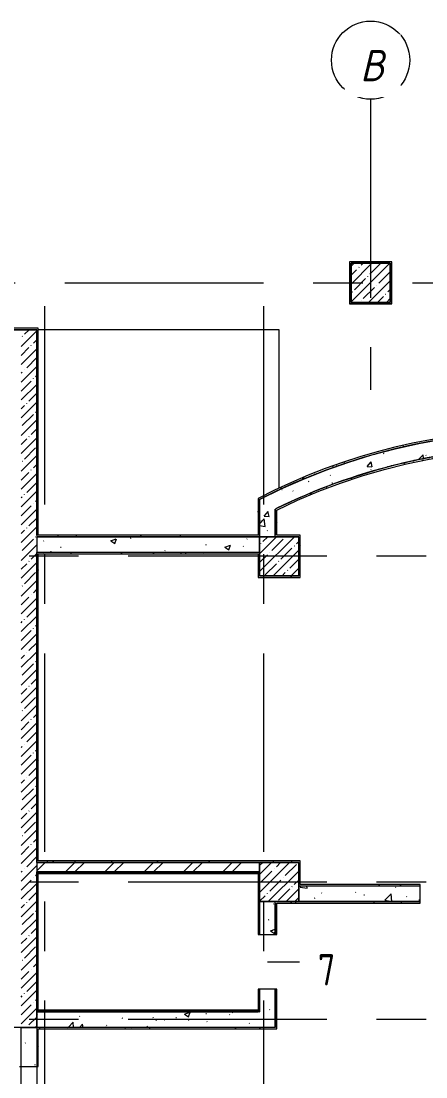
# Model space of a CAD drawing. Header units: metres. Extents: x 50 to 891, y -1294 to 247.
# Drawn here: x 381.4 to 407.3, y -1118.6 to -1051 of the extents above; entities that cross this region are included whole.
import ezdxf

# ---------------------------------------------------------------- set-up
doc = ezdxf.new("R2010")
doc.units = ezdxf.units.M
doc.linetypes.add('Линия сетки', pattern=[22.225, 12.7, -3.175, 3.175, -3.175])
doc.layers.add('S-GRID-IDEN', color=9, linetype='Continuous', lineweight=9)
doc.layers.add('ПЛАН', color=8, linetype='Continuous')
doc.styles.add('ISOCPEUR', font='isocpeur.ttf', dxfattribs={"width": 0.8, "height": 200})
doc.styles.add('ISOCPEUR_I', font='isocpeui.ttf', dxfattribs={"width": 0.9, "height": 350})
pattern_1 = [(45, (467.42775, -1464.79405), (-0.5702463, 0.5702463), []), (45, (467.998, -1464.79405), (-0.5702463, 0.5702463), [1.008065, -0.201615, 0.016765, -0.18485])]
pattern_2 = [(50, (467.4277, -1464.794), (3.643683, -0.31878), [0.381, -4.191]), (355, (467.4277, -1464.794), (-0.704858, 3.821138), [0.3048, -3.3528]), (100.451, (467.7314, -1464.8206), (2.93885, 3.502334), [0.3238, -3.5618]), (46.184, (467.4277, -1463.778), (5.42158, -0.840855), [0.5715, -6.2865]), (96.636, (467.8795, -1463.848), (4.74805, 4.94855), [0.4857, -5.3427]), (351.184, (467.428, -1463.778), (4.7481, 4.948506), [0.4572, -5.0292]), (21, (467.9357, -1464.032), (3.03229, -2.045303), [0.381, -4.191]), (326, (467.9357, -1464.032), (1.23604, 3.683765), [0.3048, -3.3528]), (71.451, (468.1884, -1464.2025), (4.26834, 1.638427), [0.3238, -3.5618]), (37.5, (467.4277, -1464.794), (0.0617735, 1.6911006), [0.03353, -3.27863, 0.03353, -3.37007, -3.3655]), (37.5, (467.4277, -1464.794), (0.0617735, 1.6911006), [-6.71576, 0.03353, -3.33197]), (7.5, (467.4277, -1464.794), (1.336394, 2.003611), [0.03353, -1.90703, 0.03353, -3.20243, -1.2827]), (7.5, (467.4277, -1464.794), (1.336394, 2.003611), [-5.17652, 0.03353, -1.24917]), (327.5, (466.2949, -1464.794), (2.7118167, -0.1145767), [0.03353, -1.23647, 0.03353, -9.18667]), (327.5, (466.2949, -1464.794), (2.7118167, -0.1145767), [-1.30353, -3.92887, 0.03353, -5.22427]), (317.5, (465.787, -1464.794), (2.962585, 0.508536), [0.03353, -1.61747, 0.03353, -2.59791, -3.7338]), (317.5, (465.787, -1464.794), (2.962585, 0.508536), [-4.28244, 0.03353, -3.70027])]
pattern_3 = [(0, (467.42775, -1464.79405), (2.032, 0.508), [0.16764, -1.35636, 0.16764, -1.35636, -8.128]), (0, (467.42775, -1464.79405), (2.032, 0.508), [-3.048, 0.16764, -2.88036, 0.16764, -1.35636, -3.556]), (0, (467.42775, -1464.79405), (2.032, 0.508), [-7.62, 0.16764, -0.84836, 0.16764, -2.37236]), (120, (468.18975, -1464.54005), (-1.4559409, 1.5057636), [0.16764, -1.35636, 0.16764, -9.48436]), (120, (468.18975, -1464.54005), (-1.4559409, 1.5057636), [-1.69164, -1.35636, 0.16764, -2.88036, -5.08]), (120, (468.18975, -1464.54005), (-1.4559409, 1.5057636), [-6.096, 0.16764, -1.35636, 0.16764, -3.38836]), (120, (468.18975, -1464.54005), (-1.4559409, 1.5057636), [-7.78764, -0.84836, 0.16764, -2.37236]), (240, (468.44375, -1463.52405), (-0.5760591, -2.0137636), [0.16764, -1.35636, 0.16764, -9.48436]), (240, (468.44375, -1463.52405), (-0.5760591, -2.0137636), [-1.69164, -1.35636, 0.16764, -2.88036, -5.08]), (240, (468.44375, -1463.52405), (-0.5760591, -2.0137636), [-6.096, 0.16764, -1.35636, 0.16764, -3.38836]), (240, (468.44375, -1463.52405), (-0.5760591, -2.0137636), [-7.78764, -0.84836, 0.16764, -2.37236])]
pattern_4 = [(0, (467.4277, -1464.794), (0, 1.2), []), (90, (467.4277, -1464.794), (-1.2, 0), [])]

# ---------------------------------------------------------------- blocks, each defined once
blk = doc.blocks.new('Ось сетки - Заголовок сетки - Окружность 5 мм-84278--1В')
at = {"layer": 'S-GRID-IDEN'}
blk.add_circle((0, 0), 5, dxfattribs=at)

msp = doc.modelspace()

# ---------------------------------------------------------------- hatches: boundary and pattern name
at = {"layer": 'ПЛАН', "lineweight": 13}
h = msp.add_hatch(dxfattribs=at)
h.set_pattern_fill('FP_5', color=8, scale=0.005, style=0, pattern_type=2)
h.set_pattern_definition(pattern_3)
h.paths.add_polyline_path([(402.395, -1066.494), (405.095, -1066.494), (405.095, -1066.394), (402.395, -1066.394)])
h = msp.add_hatch(dxfattribs=at)
h.set_pattern_fill('FP_5', color=8, scale=0.005, style=0, pattern_type=2)
h.set_pattern_definition(pattern_3)
h.paths.add_polyline_path([(402.395, -1069.094), (402.495, -1069.094), (402.495, -1066.494), (402.395, -1066.494), (402.395, -1068.478)])
h = msp.add_hatch(dxfattribs=at)
h.set_pattern_fill('FP_1', color=8, scale=0.005, style=0, pattern_type=2)
h.set_pattern_definition(pattern_1)
h.paths.add_polyline_path([(402.495, -1068.994), (404.995, -1068.994), (404.995, -1066.494), (402.495, -1066.494), (402.495, -1068.478)])
h = msp.add_hatch(dxfattribs=at)
h.set_pattern_fill('FP_5', color=8, scale=0.005, style=0, pattern_type=2)
h.set_pattern_definition(pattern_3)
h.paths.add_polyline_path([(404.995, -1068.994), (405.095, -1068.994), (405.095, -1066.494), (404.995, -1066.494), (404.995, -1068.478)])
h = msp.add_hatch(dxfattribs=at)
h.set_pattern_fill('FP_5', color=8, scale=0.005, style=0, pattern_type=2)
h.set_pattern_definition(pattern_3)
h.paths.add_polyline_path([(402.495, -1069.094), (405.095, -1069.094), (405.095, -1068.994), (402.495, -1068.994)])
h = msp.add_hatch(dxfattribs=at)
h.set_pattern_fill('FP_5', color=8, scale=0.005, style=0, pattern_type=2)
h.set_pattern_definition(pattern_3)
h.paths.add_polyline_path([(347.795, -1070.744), (382.495, -1070.744), (382.495, -1070.644), (347.795, -1070.644)])
h = msp.add_hatch(dxfattribs=at)
h.set_pattern_fill('FP_1', color=8, scale=0.005, style=0, pattern_type=2)
h.set_pattern_definition(pattern_1)
h.paths.add_polyline_path([(382.395, -1115.394), (382.395, -1070.744), (381.395, -1070.744), (381.395, -1115.394), (381.867, -1115.394)])
h = msp.add_hatch(dxfattribs=at)
h.set_pattern_fill('FP_5', color=8, scale=0.005, style=0, pattern_type=2)
h.set_pattern_definition(pattern_3)
h.paths.add_polyline_path([(382.395, -1083.894), (382.495, -1083.894), (382.495, -1070.744), (382.395, -1070.744), (382.395, -1081.96)])
h = msp.add_hatch(dxfattribs=at)
h.set_pattern_fill('FP_5', color=8, scale=0.005, style=0, pattern_type=2)
h.set_pattern_definition(pattern_3)
h.paths.add_polyline_path([(396.545, -1081.658), (396.645, -1081.607), (398.034, -1080.925), (399.448, -1080.299), (400.885, -1079.729), (402.344, -1079.216), (403.822, -1078.761), (405.353, -1078.356), (406.826, -1078.027), (408.347, -1077.749), (409.878, -1077.532), (411.416, -1077.374), (412.959, -1077.278), (414.505, -1077.242), (416.052, -1077.267), (417.596, -1077.353), (419.135, -1077.5), (420.667, -1077.707), (422.191, -1077.974), (423.702, -1078.301), (425.199, -1078.687), (426.68, -1079.132), (428.143, -1079.635), (429.584, -1080.195), (431.002, -1080.811), (432.395, -1081.483), (432.395, -1081.371), (430.998, -1080.699), (429.574, -1080.083), (428.128, -1079.523), (426.661, -1079.021), (425.175, -1078.577), (423.621, -1078.18), (422.157, -1077.866), (420.629, -1077.6), (419.092, -1077.394), (417.548, -1077.249), (416, -1077.165), (414.449, -1077.142), (412.899, -1077.18), (411.351, -1077.28), (409.809, -1077.439), (408.274, -1077.66), (406.749, -1077.941), (405.236, -1078.282), (403.738, -1078.681), (402.256, -1079.14), (400.794, -1079.657), (399.353, -1080.23), (397.936, -1080.86), (396.545, -1081.546)])
h = msp.add_hatch(dxfattribs=at)
h.set_pattern_fill('FP_4', color=8, scale=0.005, style=0, pattern_type=2)
h.set_pattern_definition(pattern_2)
h.paths.add_polyline_path([(396.645, -1082.736), (397.144, -1082.475), (397.745, -1082.172), (398.973, -1081.595), (400.22, -1081.062), (401.485, -1080.574), (402.767, -1080.13), (404.064, -1079.733), (405.374, -1079.381), (406.695, -1079.076), (408.027, -1078.818), (409.367, -1078.608), (410.713, -1078.445), (412.064, -1078.33), (413.419, -1078.263), (414.119, -1078.247), (415.493, -1078.253), (416.866, -1078.309), (418.236, -1078.414), (419.602, -1078.568), (421.011, -1078.78), (422.312, -1079.022), (423.653, -1079.322), (424.982, -1079.67), (426.298, -1080.065), (427.599, -1080.508), (428.883, -1080.996), (430.149, -1081.531), (431.45, -1082.138), (431.897, -1082.36), (432.395, -1082.616), (432.395, -1081.491), (431.003, -1080.819), (429.585, -1080.202), (428.143, -1079.641), (426.681, -1079.138), (425.2, -1078.692), (423.621, -1078.288), (422.192, -1077.978), (420.669, -1077.71), (419.136, -1077.503), (417.597, -1077.356), (416.053, -1077.269), (414.506, -1077.244), (412.96, -1077.279), (411.417, -1077.376), (409.879, -1077.533), (408.347, -1077.75), (406.826, -1078.028), (405.317, -1078.365), (403.822, -1078.762), (402.211, -1079.263), (400.885, -1079.729), (399.448, -1080.299), (398.034, -1080.925), (396.645, -1081.607), (396.645, -1081.96)])
h = msp.add_hatch(dxfattribs=at)
h.set_pattern_fill('FP_5', color=8, scale=0.005, style=0, pattern_type=2)
h.set_pattern_definition(pattern_3)
h.paths.add_polyline_path([(397.745, -1082.284), (399.077, -1081.66), (400.432, -1081.087), (401.808, -1080.567), (403.202, -1080.1), (404.614, -1079.687), (406.04, -1079.328), (407.479, -1079.025), (408.928, -1078.776), (410.386, -1078.584), (411.851, -1078.447), (413.419, -1078.363), (413.419, -1078.263), (411.942, -1078.34), (410.468, -1078.474), (409.001, -1078.664), (407.542, -1078.911), (406.094, -1079.213), (404.659, -1079.571), (403.238, -1079.984), (401.834, -1080.452), (400.45, -1080.973), (399.086, -1081.546), (397.745, -1082.172)])
h = msp.add_hatch(dxfattribs=at)
h.set_pattern_fill('FP_5', color=8, scale=0.005, style=0, pattern_type=2)
h.set_pattern_definition(pattern_3)
h.paths.add_polyline_path([(396.545, -1083.994), (396.645, -1083.994), (396.645, -1081.607), (396.545, -1081.658), (396.545, -1083.894)])
h = msp.add_hatch(dxfattribs=at)
h.set_pattern_fill('FP_4', color=8, scale=0.005, style=0, pattern_type=2)
h.set_pattern_definition(pattern_2)
h.paths.add_polyline_path([(396.645, -1083.994), (397.645, -1083.994), (397.645, -1082.222), (397.144, -1082.475), (396.645, -1082.736)])
h = msp.add_hatch(dxfattribs=at)
h.set_pattern_fill('FP_5', color=8, scale=0.005, style=0, pattern_type=2)
h.set_pattern_definition(pattern_3)
h.paths.add_polyline_path([(397.645, -1083.894), (397.745, -1083.894), (397.745, -1082.172), (397.645, -1082.222), (397.645, -1083.308)])
h = msp.add_hatch(dxfattribs=at)
h.set_pattern_fill('FP_5', color=8, scale=0.005, style=0, pattern_type=2)
h.set_pattern_definition(pattern_3)
h.paths.add_polyline_path([(382.395, -1083.994), (396.545, -1083.994), (396.545, -1083.894), (382.395, -1083.894)])
h = msp.add_hatch(dxfattribs=at)
h.set_pattern_fill('FP_4', color=8, scale=0.005, style=0, pattern_type=2)
h.set_pattern_definition(pattern_2)
h.paths.add_polyline_path([(396.645, -1084.994), (396.645, -1083.994), (382.395, -1083.994), (382.395, -1084.994), (394.915, -1084.994)])
h = msp.add_hatch(dxfattribs=at)
h.set_pattern_fill('FP_1', color=8, scale=0.005, style=0, pattern_type=2)
h.set_pattern_definition(pattern_1)
h.paths.add_polyline_path([(396.645, -1086.494), (399.145, -1086.494), (399.145, -1083.994), (396.645, -1083.994), (396.645, -1084.656)])
h = msp.add_hatch(dxfattribs=at)
h.set_pattern_fill('FP_5', color=8, scale=0.005, style=0, pattern_type=2)
h.set_pattern_definition(pattern_3)
h.paths.add_polyline_path([(399.245, -1086.494), (399.245, -1083.894), (399.145, -1083.894), (399.145, -1086.494)])
h = msp.add_hatch(dxfattribs=at)
h.set_pattern_fill('FP_5', color=8, scale=0.005, style=0, pattern_type=2)
h.set_pattern_definition(pattern_3)
h.paths.add_polyline_path([(396.645, -1085.094), (396.645, -1084.994), (382.395, -1084.994), (382.395, -1085.094), (396.545, -1085.094)])
h = msp.add_hatch(dxfattribs=at)
h.set_pattern_fill('FP_5', color=8, scale=0.005, style=0, pattern_type=2)
h.set_pattern_definition(pattern_3)
h.paths.add_polyline_path([(382.395, -1104.744), (382.495, -1104.744), (382.495, -1085.094), (382.395, -1085.094), (382.395, -1103.531)])
h = msp.add_hatch(dxfattribs=at)
h.set_pattern_fill('FP_5', color=8, scale=0.005, style=0, pattern_type=2)
h.set_pattern_definition(pattern_3)
h.paths.add_polyline_path([(397.525, -1086.594), (399.245, -1086.594), (399.245, -1086.494), (396.645, -1086.494), (396.645, -1086.594)])
h = msp.add_hatch(dxfattribs=at)
h.set_pattern_fill('FP_5', color=8, scale=0.005, style=0, pattern_type=2)
h.set_pattern_definition(pattern_3)
h.paths.add_polyline_path([(399.145, -1104.844), (399.145, -1104.744), (382.395, -1104.744), (382.395, -1104.844), (397.525, -1104.844)])
h = msp.add_hatch(dxfattribs=at)
h.set_pattern_fill('FP_3', color=8, scale=0.005, style=0, pattern_type=2)
h.set_pattern_definition([(45, (467.4277, -1464.794), (-1.257236, 1.257236), []), (45, (467.4277, -1462.889), (-1.257236, 1.257236), [])])
h.paths.add_polyline_path([(396.645, -1105.444), (396.645, -1104.844), (382.395, -1104.844), (382.395, -1105.444), (394.915, -1105.444)])
h = msp.add_hatch(dxfattribs=at)
h.set_pattern_fill('FP_1', color=8, scale=0.005, style=0, pattern_type=2)
h.set_pattern_definition(pattern_1)
h.paths.add_polyline_path([(396.645, -1107.344), (399.145, -1107.344), (399.145, -1104.844), (396.645, -1104.844), (396.645, -1106.227)])
h = msp.add_hatch(dxfattribs=at)
h.set_pattern_fill('FP_5', color=8, scale=0.005, style=0, pattern_type=2)
h.set_pattern_definition(pattern_3)
h.paths.add_polyline_path([(396.595, -1105.494), (396.645, -1105.494), (396.645, -1105.444), (382.395, -1105.444), (382.395, -1105.494), (394.915, -1105.494)])
h = msp.add_hatch(dxfattribs=at)
h.set_pattern_fill('FP_5', color=8, scale=0.005, style=0, pattern_type=2)
h.set_pattern_definition(pattern_3)
h.paths.add_polyline_path([(382.395, -1114.344), (382.445, -1114.344), (382.445, -1105.494), (382.395, -1105.494), (382.395, -1114.317)])
h = msp.add_hatch(dxfattribs=at)
h.set_pattern_fill('FP_6', color=8, scale=0.005, style=0, pattern_type=2)
h.set_pattern_definition(pattern_4)
h.paths.add_polyline_path([(396.595, -1105.544), (396.595, -1105.494), (382.445, -1105.494), (382.445, -1105.544), (396.545, -1105.544)])
h = msp.add_hatch(dxfattribs=at)
h.set_pattern_fill('FP_6', color=8, scale=0.005, style=0, pattern_type=2)
h.set_pattern_definition(pattern_4)
h.paths.add_polyline_path([(382.495, -1114.294), (382.495, -1105.544), (382.445, -1105.544), (382.445, -1114.294)])
h = msp.add_hatch(dxfattribs=at)
h.set_pattern_fill('FP_6', color=8, scale=0.005, style=0, pattern_type=2)
h.set_pattern_definition(pattern_4)
h.paths.add_polyline_path([(396.545, -1114.344), (396.595, -1114.344), (396.595, -1112.944), (396.545, -1112.944), (396.545, -1114.317)])
h.paths.add_polyline_path([(396.545, -1109.444), (396.595, -1109.444), (396.595, -1105.544), (396.545, -1105.544), (396.545, -1108.924)])
h = msp.add_hatch(dxfattribs=at)
h.set_pattern_fill('FP_5', color=8, scale=0.005, style=0, pattern_type=2)
h.set_pattern_definition(pattern_3)
h.paths.add_polyline_path([(413.045, -1106.344), (413.045, -1106.244), (411.919, -1106.244), (411.919, -1106.344)])
h.paths.add_polyline_path([(406.919, -1106.344), (406.919, -1106.244), (399.145, -1106.244), (399.145, -1106.344), (405.353, -1106.344)])
h = msp.add_hatch(dxfattribs=at)
h.set_pattern_fill('FP_4', color=8, scale=0.005, style=0, pattern_type=2)
h.set_pattern_definition(pattern_2)
h.paths.add_polyline_path([(411.919, -1107.344), (413.145, -1107.344), (413.145, -1106.344), (411.919, -1106.344)])
h.paths.add_polyline_path([(405.353, -1107.344), (406.919, -1107.344), (406.919, -1106.344), (399.145, -1106.344), (399.145, -1107.344), (400.134, -1107.344)])
h = msp.add_hatch(dxfattribs=at)
h.set_pattern_fill('FP_4', color=8, scale=0.005, style=0, pattern_type=2)
h.set_pattern_definition(pattern_2)
h.paths.add_polyline_path([(396.645, -1114.394), (397.645, -1114.394), (397.645, -1112.944), (396.645, -1112.944), (396.645, -1114.317)])
h.paths.add_polyline_path([(397.645, -1109.444), (397.645, -1107.344), (396.645, -1107.344), (396.645, -1109.444)])
h = msp.add_hatch(dxfattribs=at)
h.set_pattern_fill('FP_5', color=8, scale=0.005, style=0, pattern_type=2)
h.set_pattern_definition(pattern_3)
h.paths.add_polyline_path([(431.295, -1107.444), (431.395, -1107.444), (431.395, -1107.344), (421.419, -1107.344), (421.419, -1107.444), (430.798, -1107.444)])
h.paths.add_polyline_path([(411.919, -1107.444), (416.419, -1107.444), (416.419, -1107.344), (411.919, -1107.344)])
h.paths.add_polyline_path([(406.919, -1107.444), (406.919, -1107.344), (397.645, -1107.344), (397.645, -1107.444), (405.353, -1107.444)])
h = msp.add_hatch(dxfattribs=at)
h.set_pattern_fill('FP_5', color=8, scale=0.005, style=0, pattern_type=2)
h.set_pattern_definition(pattern_3)
h.paths.add_polyline_path([(397.745, -1115.394), (397.745, -1112.944), (397.645, -1112.944), (397.645, -1115.394)])
h.paths.add_polyline_path([(397.745, -1109.444), (397.745, -1107.444), (397.645, -1107.444), (397.645, -1109.444)])
h = msp.add_hatch(dxfattribs=at)
h.set_pattern_fill('FP_5', color=8, scale=0.005, style=0, pattern_type=2)
h.set_pattern_definition(pattern_3)
h.paths.add_polyline_path([(382.395, -1114.394), (396.595, -1114.394), (396.595, -1114.344), (382.395, -1114.344)])
h = msp.add_hatch(dxfattribs=at)
h.set_pattern_fill('FP_4', color=8, scale=0.005, style=0, pattern_type=2)
h.set_pattern_definition(pattern_2)
h.paths.add_polyline_path([(397.645, -1115.394), (397.645, -1114.394), (382.396, -1114.394), (382.396, -1115.394), (394.915, -1115.394)])
h = msp.add_hatch(dxfattribs=at)
h.set_pattern_fill('FP_6', color=8, scale=0.005, style=0, pattern_type=2)
h.set_pattern_definition(pattern_4)
h.paths.add_polyline_path([(384.476, -1114.344), (396.545, -1114.344), (396.545, -1114.294), (382.445, -1114.294), (382.445, -1114.344)])
h = msp.add_hatch(dxfattribs=at)
h.set_pattern_fill('FP_4', color=8, scale=0.005, style=0, pattern_type=2)
h.set_pattern_definition(pattern_2)
h.paths.add_polyline_path([(381.395, -1123.844), (382.395, -1123.844), (382.395, -1122.894), (381.395, -1122.894)])
h.paths.add_polyline_path([(381.395, -1117.894), (382.395, -1117.894), (382.395, -1115.394), (381.395, -1115.394), (381.395, -1117.013)])
h = msp.add_hatch(dxfattribs=at)
h.set_pattern_fill('FP_5', color=8, scale=0.005, style=0, pattern_type=2)
h.set_pattern_definition(pattern_3)
h.paths.add_polyline_path([(382.495, -1123.744), (382.495, -1122.894), (382.395, -1122.894), (382.395, -1123.744)])
h.paths.add_polyline_path([(382.395, -1117.894), (382.495, -1117.894), (382.495, -1115.394), (382.395, -1115.394), (382.395, -1117.013)])
h = msp.add_hatch(dxfattribs=at)
h.set_pattern_fill('FP_5', color=8, scale=0.005, style=0, pattern_type=2)
h.set_pattern_definition(pattern_3)
h.paths.add_polyline_path([(397.745, -1115.494), (397.745, -1115.394), (382.495, -1115.394), (382.495, -1115.494), (394.915, -1115.494)])

# ---------------------------------------------------------------- linework, layer by layer
at = {"layer": 'ПЛАН', "color": 8, "lineweight": 13}
for p, q in [((405.095, -1066.394), (402.395, -1066.394)), ((402.395, -1066.394), (402.395, -1069.094)), ((404.995, -1066.494), (402.495, -1066.494)), ((402.495, -1066.494), (402.495, -1068.994)), ((402.495, -1066.494), (404.995, -1066.494)), ((402.495, -1068.994), (402.495, -1066.494)), ((404.995, -1068.994), (404.995, -1066.494)), ((404.995, -1066.494), (404.995, -1068.994)), ((405.095, -1069.094), (405.095, -1066.394)), ((402.395, -1069.094), (405.095, -1069.094)), ((402.495, -1068.994), (404.995, -1068.994)), ((404.995, -1068.994), (402.495, -1068.994)), ((382.495, -1070.644), (347.795, -1070.644)), ((382.395, -1070.744), (347.895, -1070.744)), ((347.895, -1070.744), (382.395, -1070.744)), ((382.395, -1083.894), (382.395, -1070.744)), ((382.395, -1070.744), (382.395, -1083.894)), ((382.495, -1083.894), (382.495, -1070.644)), ((397.895, -1070.744), (382.495, -1070.744)), ((397.895, -1080.88), (397.895, -1070.744)), ((402.913, -1079.034), (402.897, -1079.039)), ((396.545, -1081.546), (396.545, -1083.894)), ((396.645, -1081.607), (396.645, -1083.994)), ((396.645, -1083.994), (396.645, -1081.607)), ((397.645, -1083.994), (397.645, -1082.222)), ((397.645, -1082.222), (397.645, -1083.894)), ((397.745, -1083.894), (397.745, -1082.284)), ((382.395, -1083.894), (382.395, -1084.994)), ((396.645, -1083.994), (382.395, -1083.994)), ((382.395, -1083.994), (396.645, -1083.994)), ((396.545, -1083.894), (382.495, -1083.894)), ((396.645, -1084.994), (396.645, -1083.994)), ((399.145, -1083.994), (396.645, -1083.994)), ((396.645, -1083.994), (396.645, -1086.494)), ((396.645, -1083.994), (397.645, -1083.994)), ((397.645, -1083.994), (399.145, -1083.994)), ((399.245, -1083.894), (397.745, -1083.894)), ((399.145, -1086.494), (399.145, -1083.994)), ((399.145, -1083.994), (399.145, -1086.494)), ((399.245, -1086.594), (399.245, -1083.894)), ((382.395, -1104.844), (382.395, -1084.994)), ((396.645, -1084.994), (382.395, -1084.994)), ((382.395, -1084.994), (382.395, -1104.844)), ((396.645, -1086.494), (396.645, -1084.994)), ((382.495, -1085.094), (396.545, -1085.094)), ((382.495, -1104.744), (382.495, -1085.094)), ((396.545, -1085.094), (396.545, -1086.594)), ((396.545, -1086.594), (399.245, -1086.594)), ((396.645, -1086.494), (399.145, -1086.494)), ((399.145, -1086.494), (396.645, -1086.494)), ((396.645, -1104.844), (382.395, -1104.844)), ((382.395, -1104.844), (382.395, -1105.444)), ((382.395, -1104.844), (399.145, -1104.844)), ((399.245, -1104.744), (382.495, -1104.744)), ((399.145, -1104.844), (396.645, -1104.844)), ((396.645, -1104.844), (396.645, -1107.344)), ((396.645, -1107.344), (396.645, -1104.844)), ((399.145, -1106.344), (399.145, -1104.844)), ((399.145, -1104.844), (399.145, -1106.344)), ((399.245, -1106.244), (399.245, -1104.744)), ((382.395, -1115.394), (382.395, -1105.444)), ((396.645, -1105.444), (382.395, -1105.444)), ((382.395, -1105.444), (382.395, -1114.394)), ((396.595, -1105.494), (382.445, -1105.494)), ((382.445, -1105.494), (382.445, -1114.344)), ((382.495, -1105.544), (396.545, -1105.544)), ((382.495, -1114.294), (382.495, -1105.544)), ((396.545, -1105.544), (396.545, -1109.444)), ((396.595, -1109.444), (396.595, -1105.494)), ((399.145, -1107.344), (399.145, -1106.344)), ((399.145, -1106.344), (399.145, -1106.344)), ((399.145, -1106.344), (399.145, -1107.344)), ((399.145, -1106.344), (406.919, -1106.344)), ((406.919, -1106.244), (399.245, -1106.244)), ((406.919, -1107.344), (406.919, -1106.244)), ((396.645, -1107.344), (397.645, -1107.344)), ((396.645, -1107.344), (396.645, -1109.444)), ((397.645, -1107.344), (396.645, -1107.344)), ((396.645, -1109.444), (396.645, -1107.344)), ((397.645, -1107.344), (399.145, -1107.344)), ((397.645, -1109.444), (397.645, -1107.344)), ((399.145, -1107.344), (397.645, -1107.344)), ((399.145, -1107.344), (406.919, -1107.344)), ((406.919, -1107.344), (399.145, -1107.344)), ((406.919, -1107.444), (406.919, -1107.344)), ((397.645, -1107.444), (397.645, -1109.444)), ((397.745, -1107.444), (406.919, -1107.444)), ((397.745, -1109.444), (397.745, -1107.444)), ((396.545, -1109.444), (397.745, -1109.444)), ((397.145, -1111.194), (399.186, -1111.194)), ((396.545, -1112.944), (396.545, -1114.294)), ((397.745, -1112.944), (396.545, -1112.944)), ((396.595, -1114.344), (396.595, -1112.944)), ((396.645, -1112.944), (396.645, -1114.394)), ((396.645, -1114.394), (396.645, -1112.944)), ((397.645, -1114.394), (397.645, -1112.944)), ((397.645, -1112.944), (397.645, -1114.394)), ((397.745, -1115.494), (397.745, -1112.944)), ((382.395, -1114.394), (396.545, -1114.394)), ((382.396, -1114.394), (382.396, -1115.394)), ((382.445, -1114.344), (396.595, -1114.344)), ((396.545, -1114.294), (382.495, -1114.294)), ((396.595, -1114.394), (396.645, -1114.394)), ((397.645, -1115.394), (397.645, -1114.394)), ((397.645, -1114.394), (397.645, -1115.394)), ((381.395, -1115.394), (370.645, -1115.394)), ((381.395, -1115.394), (382.395, -1115.394)), ((382.395, -1115.394), (381.395, -1115.394)), ((381.395, -1115.494), (381.395, -1115.394)), ((382.395, -1115.394), (382.395, -1123.744)), ((382.395, -1115.394), (382.395, -1117.894)), ((397.645, -1115.394), (382.395, -1115.394)), ((381.395, -1122.894), (381.395, -1115.494)), ((382.495, -1117.894), (382.495, -1115.494)), ((382.495, -1115.494), (397.745, -1115.494)), ((381.295, -1117.894), (382.495, -1117.894))]:
    msp.add_line(p, q, dxfattribs=at)
at = {"layer": 'ПЛАН', "color": 8, "linetype": 'Линия сетки', "lineweight": 13}
for p, q in [((295.296, -1067.744), (467.605, -1067.744)), ((382.895, -1069.231), (382.895, -1215.489)), ((396.895, -1069.231), (396.895, -1215.489)), ((467.624, -1085.244), (295.315, -1085.244)), ((467.624, -1085.244), (295.315, -1085.244)), ((467.624, -1106.094), (295.315, -1106.094)), ((467.624, -1114.894), (295.315, -1114.894))]:
    msp.add_line(p, q, dxfattribs=at)
at = {"layer": 'ПЛАН', "color": 8, "lineweight": 13, "flags": 128}
for points in [[(396.645, -1081.607), (398.034, -1080.925), (399.448, -1080.299), (400.885, -1079.729), (402.344, -1079.216), (403.822, -1078.761), (405.316, -1078.365), (406.826, -1078.027), (408.347, -1077.749)], [(397.745, -1082.172), (398.973, -1081.595), (400.22, -1081.062), (401.485, -1080.574), (402.767, -1080.13), (404.064, -1079.733), (405.374, -1079.381), (406.695, -1079.076), (408.027, -1078.818), (409.367, -1078.608), (410.713, -1078.445), (412.064, -1078.33), (413.419, -1078.263)], [(397.745, -1082.284), (399.077, -1081.66), (400.432, -1081.087), (401.808, -1080.567), (403.202, -1080.1), (404.614, -1079.687), (406.04, -1079.328), (407.479, -1079.025), (408.928, -1078.776), (410.386, -1078.584), (411.851, -1078.447), (413.319, -1078.367)]]:
    msp.add_lwpolyline(points, dxfattribs=at)
at = {"layer": 'ПЛАН', "color": 8, "lineweight": 13}
for centre, radius, start, end in [((414.642, -1116.524), 39.382, 63.20475, 117.35524), ((414.633, -1116.507), 39.263, 63.103, 117.26713), ((414.681, -1116.697), 38.455, 91.88026, 116.12911), ((414.633, -1116.511), 38.263, 104.11201, 104.85749), ((414.633, -1116.511), 38.263, 101.88209, 102.63318), ((414.633, -1116.511), 38.263, 106.59348, 107.11849), ((414.633, -1116.507), 38.263, 116.19099, 116.35798)]:
    msp.add_arc(centre, radius, start, end, dxfattribs=at)

# ---------------------------------------------------------------- block references
at = {"layer": 'ПЛАН', "color": 8, "lineweight": 13, "xscale": 0.4999999999999998, "yscale": 0.4999999999999998, "zscale": 0.4999999999999998, "rotation": 180.0000115811491}
msp.add_blockref('Ось сетки - Заголовок сетки - Окружность 5 мм-84278--1В', (403.745, -1053.496), dxfattribs=at)

# ---------------------------------------------------------------- next in the draw order: texts
at = {"layer": 'ПЛАН', "color": 8, "lineweight": 13, "char_height": 2, "attachment_point": 1, "bg_fill": 2}
for s, insert, width, style in [('\\fISOCPEUR|b0|i1|c204|p34|;\\W.9;В', (403.075, -1052.842), 1.58734, 'ISOCPEUR_I'), ('\\fISOCPEUR|b0|i0|c204|p34|;\\W.8;7', (400.371, -1110.706), 0.70548, 'ISOCPEUR')]:
    msp.add_mtext(s, dxfattribs=dict(at, insert=insert, width=width, style=style))

# ---------------------------------------------------------------- next in the draw order: linework, layer by layer
at = {"layer": 'ПЛАН', "color": 8, "linetype": 'Линия сетки', "lineweight": 13}
msp.add_line((403.745, -1055.996), (403.745, -1074.602), dxfattribs=at)

doc.saveas('drawing.dxf')
